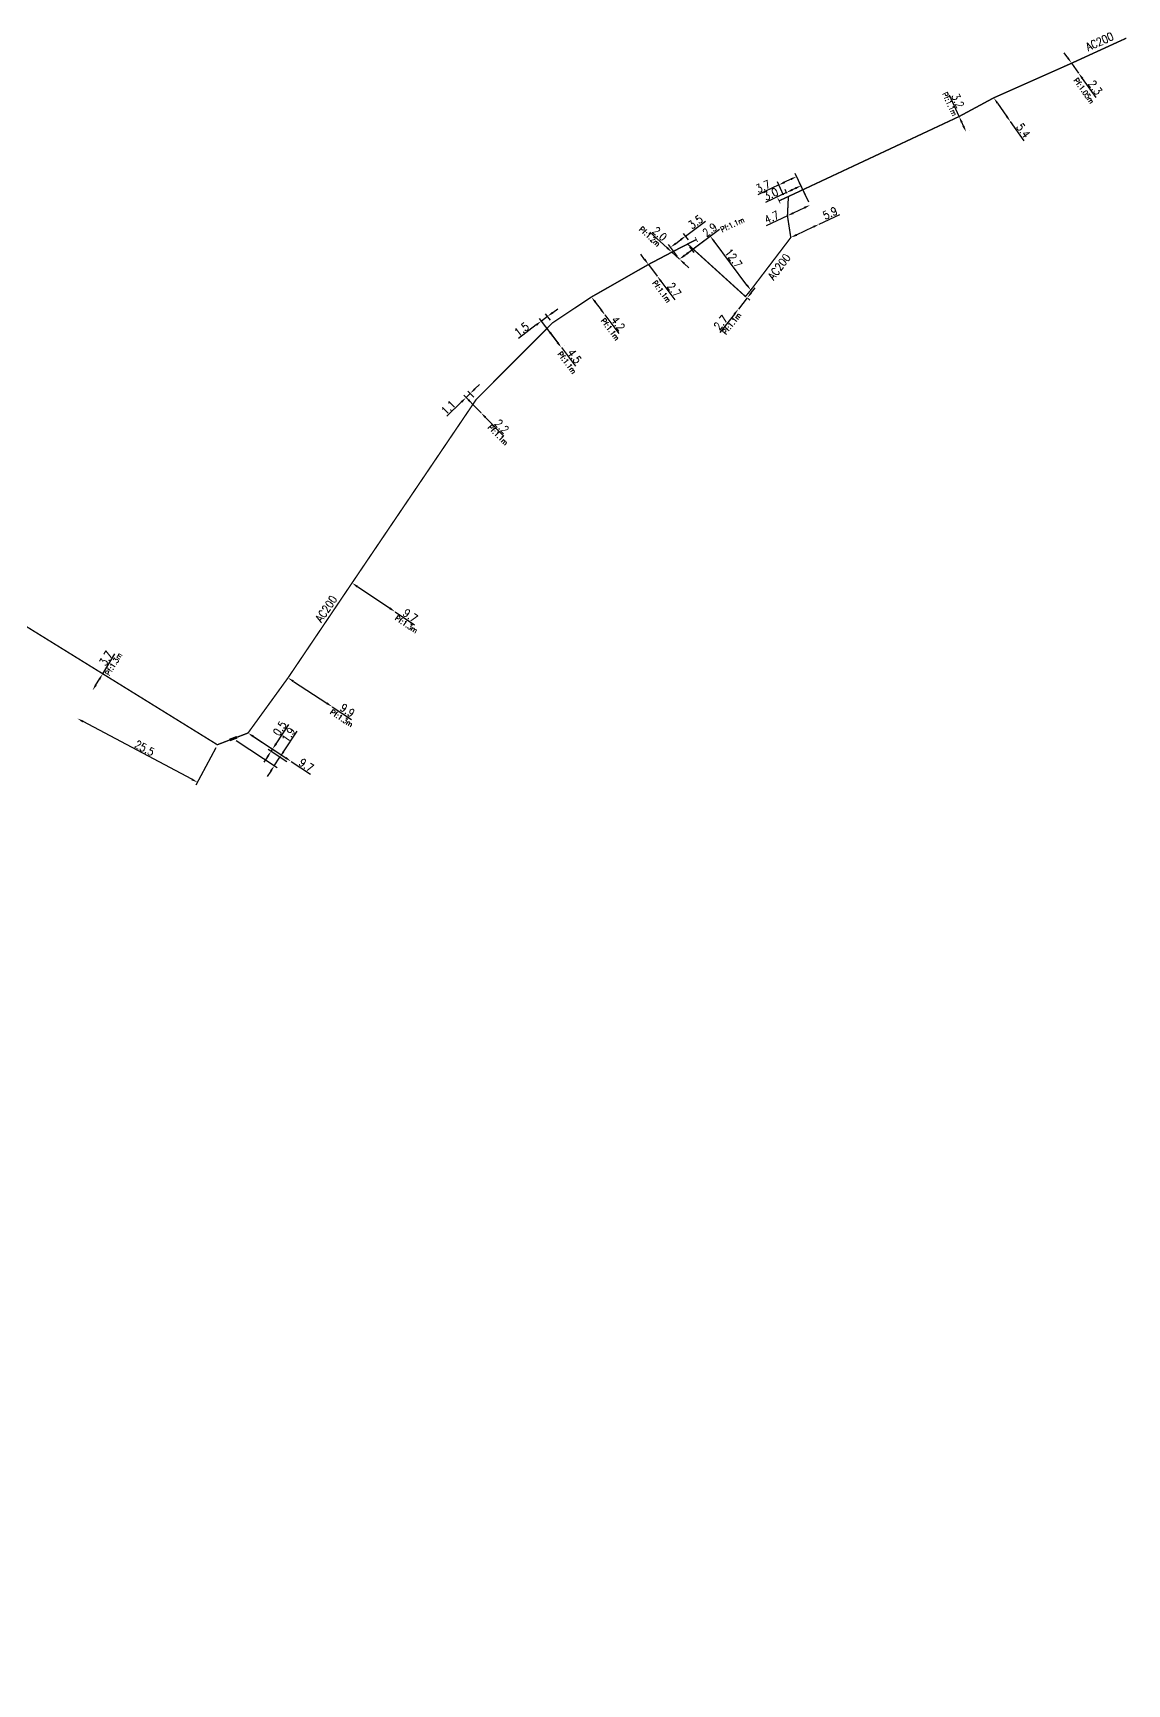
# Model space of a CAD drawing. Header units: millimetres. Extents: x 132993 to 134000, y 129004 to 130000.
# Drawn here: x 133795 to 134000.1, y 129476.2 to 129785.7 of the extents above; entities that cross this region are included whole.
import ezdxf
from ezdxf.enums import TextEntityAlignment as Align

# ---------------------------------------------------------------- set-up
doc = ezdxf.new("R2010")
doc.units = ezdxf.units.MM
doc.header["$PDMODE"] = 34
doc.layers.get('0').update_dxf_attribs({"linetype": 'CONTINUOUS'})
doc.layers.get('DefPoints').update_dxf_attribs({"linetype": 'CONTINUOUS', "lineweight": 0})
doc.layers.add('G_120', color=4, linetype='CONTINUOUS')
doc.layers.add('G_340', color=7, linetype='CONTINUOUS')
doc.styles.add('G_ROMANS', font='ROMANS.SHX', dxfattribs={"width": 0.75})
doc.styles.get("Standard").update_dxf_attribs({"font": 'romans.shx', "width": 0.85})
doc.linetypes.add('G_typB_AP', pattern='A,5,-0.3,["o",Standard,S=1.5,R=0,X=0,Y=-0.5],-1.65', length=6.95)
doc.dimstyles.get("Standard").update_dxf_attribs({"dimtxt": 1.5, "dimasz": 1.2, "dimexe": 0.625, "dimexo": 0.625, "dimgap": 0.25, "dimtad": 1, "dimdec": 1, "dimzin": 0, "dimdsep": 46, "dimtxsty": 'Standard', "dimcen": -0.5, "dimadec": 0, "dimazin": 0, "dimtfac": 1, "dimtdec": 1, "dimtmove": 0, "dimatfit": 3, "dimfxl": 0, "dimtolj": 1, "dimtzin": 0, "dimarcsym": 0})

# ---------------------------------------------------------------- blocks, each defined once
blk = doc.blocks.new('*D104')
at = {"layer": 'DefPoints', "color": 0, "linetype": 'Continuous', "transparency": 16777216}
for p in [(133968.65, 129770.04), (133969.95, 129767.17), (133969.95, 129767.17)]:
    blk.add_point(p, dxfattribs=at)
at = {"layer": 'G_120', "color": 0, "linetype": 'Continuous', "lineweight": -2, "transparency": 16777216}
for p, q in [((133968.65, 129770.04), (133966.84, 129774.02)), ((133969.22, 129770.3), (133969.22, 129770.3)), ((133969.46, 129768.26), (133969.15, 129768.95)), ((133970.52, 129767.43), (133970.52, 129767.43))]:
    blk.add_line(p, q, dxfattribs=at)
at = {"layer": 'G_120', "color": 0, "linetype": 'Continuous', "transparency": 16777216}
for points in [[(133969.33, 129769.03), (133968.96, 129768.86), (133968.65, 129770.04)], [(133969.64, 129768.35), (133969.27, 129768.18), (133969.95, 129767.17)]]:
    blk.add_solid(points, dxfattribs=at)
at = {"layer": 'G_120', "color": 0, "linetype": 'Continuous', "transparency": 16777216, "insert": (133968.41, 129772.99), "char_height": 1.5, "attachment_point": 5, "rotation": 294.4115}
blk.add_mtext('\\A1;3.2', dxfattribs=at)
blk = doc.blocks.new('*D105')
at = {"layer": 'DefPoints', "color": 0, "linetype": 'Continuous', "transparency": 16777216}
for p in [(133910.4, 129742.3), (133912.02, 129740.14), (133912.02, 129740.14)]:
    blk.add_point(p, dxfattribs=at)
at = {"layer": 'G_120', "color": 0, "linetype": 'Continuous', "lineweight": -2, "transparency": 16777216}
for p, q in [((133909.68, 129743.26), (133908.96, 129744.22)), ((133910.4, 129742.3), (133912.02, 129740.14)), ((133912.74, 129739.18), (133915.37, 129735.69))]:
    blk.add_line(p, q, dxfattribs=at)
at = {"layer": 'G_120', "color": 0, "linetype": 'Continuous', "transparency": 16777216}
for points in [[(133909.84, 129743.38), (133909.52, 129743.14), (133910.4, 129742.3)], [(133912.9, 129739.3), (133912.58, 129739.06), (133912.02, 129740.14)]]:
    blk.add_solid(points, dxfattribs=at)
at = {"layer": 'G_120', "color": 0, "linetype": 'Continuous', "transparency": 16777216, "insert": (133915.22, 129737.55), "char_height": 1.5, "attachment_point": 5, "rotation": 306.8665}
blk.add_mtext('\\A1;2.7', dxfattribs=at)
blk = doc.blocks.new('*D106')
at = {"layer": 'DefPoints', "color": 0, "linetype": 'Continuous', "transparency": 16777216}
for p in [(133891.37, 129730.31), (133894.07, 129726.72), (133894.07, 129726.72)]:
    blk.add_point(p, dxfattribs=at)
at = {"layer": 'G_120', "color": 0, "linetype": 'Continuous', "lineweight": -2, "transparency": 16777216}
for p, q in [((133891.87, 129730.69), (133891.87, 129730.69)), ((133892.09, 129729.35), (133893.35, 129727.68)), ((133894.07, 129726.72), (133896.7, 129723.22)), ((133894.57, 129727.09), (133894.57, 129727.09))]:
    blk.add_line(p, q, dxfattribs=at)
at = {"layer": 'G_120', "color": 0, "linetype": 'Continuous', "transparency": 16777216}
for points in [[(133892.25, 129729.47), (133891.93, 129729.23), (133891.37, 129730.31)], [(133893.51, 129727.8), (133893.19, 129727.56), (133894.07, 129726.72)]]:
    blk.add_solid(points, dxfattribs=at)
at = {"layer": 'G_120', "color": 0, "linetype": 'Continuous', "transparency": 16777216, "insert": (133896.55, 129725.09), "char_height": 1.5, "attachment_point": 5, "rotation": 306.9519}
blk.add_mtext('\\A1;4.5', dxfattribs=at)
blk = doc.blocks.new('*D107')
at = {"layer": 'DefPoints', "color": 0, "linetype": 'Continuous', "transparency": 16777216}
for p in [(133890.33, 129731.69), (133892.4, 129731.35), (133894.07, 129726.71)]:
    blk.add_point(p, dxfattribs=at)
at = {"layer": 'G_120', "color": 0, "linetype": 'Continuous', "lineweight": -2, "transparency": 16777216}
for p, q in [((133893.7, 129727.21), (133889.95, 129732.19)), ((133891.49, 129732.56), (133890.33, 129731.69)), ((133892.02, 129731.85), (133891.11, 129733.06)), ((133892.45, 129733.28), (133893.4, 129734)), ((133889.37, 129730.96), (133886.02, 129728.44))]:
    blk.add_line(p, q, dxfattribs=at)
at = {"layer": 'G_120', "color": 0, "linetype": 'Continuous', "transparency": 16777216}
for points in [[(133892.32, 129733.44), (133892.57, 129733.12), (133891.49, 129732.56)], [(133889.25, 129731.12), (133889.49, 129730.8), (133890.33, 129731.69)]]:
    blk.add_solid(points, dxfattribs=at)
at = {"layer": 'G_120', "color": 0, "linetype": 'Continuous', "transparency": 16777216, "insert": (133886.62, 129730.14), "char_height": 1.5, "attachment_point": 5, "rotation": 36.9899}
blk.add_mtext('\\A1;1.5', dxfattribs=at)
blk = doc.blocks.new('*D108')
at = {"layer": 'DefPoints', "color": 0, "linetype": 'Continuous', "transparency": 16777216}
for p in [(133877.48, 129716.07), (133879.01, 129714.49), (133879.01, 129714.49)]:
    blk.add_point(p, dxfattribs=at)
at = {"layer": 'G_120', "color": 0, "linetype": 'Continuous', "lineweight": -2, "transparency": 16777216}
for p, q in [((133876.64, 129716.93), (133875.8, 129717.78)), ((133877.48, 129716.07), (133879.01, 129714.49)), ((133879.85, 129713.63), (133883.29, 129710.11))]:
    blk.add_line(p, q, dxfattribs=at)
at = {"layer": 'G_120', "color": 0, "linetype": 'Continuous', "transparency": 16777216}
for points in [[(133876.78, 129717.06), (133876.5, 129716.79), (133877.48, 129716.07)], [(133879.99, 129713.77), (133879.71, 129713.49), (133879.01, 129714.49)]]:
    blk.add_solid(points, dxfattribs=at)
at = {"layer": 'G_120', "color": 0, "linetype": 'Continuous', "transparency": 16777216, "insert": (133882.9, 129711.94), "char_height": 1.5, "attachment_point": 5, "rotation": 314.2573}
blk.add_mtext('\\A1;2.2', dxfattribs=at)
blk = doc.blocks.new('*D109')
at = {"layer": 'DefPoints', "color": 0, "linetype": 'Continuous', "transparency": 16777216}
for p in [(133876.21, 129717.36), (133878.11, 129717), (133879.01, 129714.49)]:
    blk.add_point(p, dxfattribs=at)
at = {"layer": 'G_120', "color": 0, "linetype": 'Continuous', "lineweight": -2, "transparency": 16777216}
for p, q in [((133877.86, 129718.97), (133878.72, 129719.81)), ((133878.58, 129714.94), (133875.78, 129717.81)), ((133877, 129718.13), (133876.21, 129717.36)), ((133877.67, 129717.44), (133876.56, 129718.58)), ((133875.35, 129716.53), (133872.61, 129713.86))]:
    blk.add_line(p, q, dxfattribs=at)
at = {"layer": 'G_120', "color": 0, "linetype": 'Continuous', "transparency": 16777216}
for points in [[(133875.21, 129716.67), (133875.49, 129716.38), (133876.21, 129717.36)], [(133877.72, 129719.11), (133878, 129718.83), (133877, 129718.13)]]:
    blk.add_solid(points, dxfattribs=at)
at = {"layer": 'G_120', "color": 0, "linetype": 'Continuous', "transparency": 16777216, "insert": (133872.86, 129715.49), "char_height": 1.5, "attachment_point": 5, "rotation": 44.269}
blk.add_mtext('\\A1;1.1', dxfattribs=at)
blk = doc.blocks.new('*D110')
at = {"layer": 'DefPoints', "color": 0, "linetype": 'Continuous', "transparency": 16777216}
for p in [(133854.82, 129682.59), (133862.88, 129677.2), (133862.88, 129677.2)]:
    blk.add_point(p, dxfattribs=at)
at = {"layer": 'G_120', "color": 0, "linetype": 'Continuous', "lineweight": -2, "transparency": 16777216}
for p, q in [((133855.17, 129683.11), (133855.17, 129683.11)), ((133855.82, 129681.92), (133861.88, 129677.87)), ((133862.88, 129677.2), (133866.52, 129674.77))]:
    blk.add_line(p, q, dxfattribs=at)
at = {"layer": 'G_120', "color": 0, "linetype": 'Continuous', "transparency": 16777216}
for points in [[(133855.93, 129682.09), (133855.7, 129681.76), (133854.82, 129682.59)], [(133862, 129678.03), (133861.77, 129677.7), (133862.88, 129677.2)]]:
    blk.add_solid(points, dxfattribs=at)
at = {"layer": 'G_120', "color": 0, "linetype": 'Continuous', "transparency": 16777216, "insert": (133865.75, 129676.48), "char_height": 1.5, "attachment_point": 5, "rotation": 326.2425}
blk.add_mtext('\\A1;9.7', dxfattribs=at)
blk = doc.blocks.new('*D111')
at = {"layer": 'DefPoints', "color": 0, "linetype": 'Continuous', "transparency": 16777216}
for p in [(133808.08, 129665.57), (133806.17, 129662.46), (133806.17, 129662.46)]:
    blk.add_point(p, dxfattribs=at)
at = {"layer": 'G_120', "color": 0, "linetype": 'Continuous', "lineweight": -2, "transparency": 16777216}
for p, q in [((133808.08, 129665.57), (133810.37, 129669.29)), ((133806.8, 129663.48), (133807.45, 129664.54)), ((133808.61, 129665.24), (133808.61, 129665.24))]:
    blk.add_line(p, q, dxfattribs=at)
at = {"layer": 'G_120', "color": 0, "linetype": 'Continuous', "transparency": 16777216}
for points in [[(133807.28, 129664.65), (133807.62, 129664.44), (133808.08, 129665.57)], [(133806.63, 129663.58), (133806.97, 129663.37), (133806.17, 129662.46)]]:
    blk.add_solid(points, dxfattribs=at)
at = {"layer": 'G_120', "color": 0, "linetype": 'Continuous', "transparency": 16777216, "insert": (133808.68, 129668.46), "char_height": 1.5, "attachment_point": 5, "rotation": 58.4905}
blk.add_mtext('\\A1;3.7', dxfattribs=at)
blk = doc.blocks.new('*D112')
at = {"layer": 'DefPoints', "color": 0, "linetype": 'Continuous', "transparency": 16777216}
for p in [(133842.82, 129664.81), (133851.11, 129659.39), (133851.11, 129659.39)]:
    blk.add_point(p, dxfattribs=at)
at = {"layer": 'G_120', "color": 0, "linetype": 'Continuous', "lineweight": -2, "transparency": 16777216}
for p, q in [((133843.82, 129664.15), (133850.1, 129660.04)), ((133851.11, 129659.39), (133854.71, 129657.03))]:
    blk.add_line(p, q, dxfattribs=at)
at = {"layer": 'G_120', "color": 0, "linetype": 'Continuous', "transparency": 16777216}
for points in [[(133843.93, 129664.32), (133843.71, 129663.98), (133842.82, 129664.81)], [(133850.21, 129660.21), (133849.99, 129659.88), (133851.11, 129659.39)]]:
    blk.add_solid(points, dxfattribs=at)
at = {"layer": 'G_120', "color": 0, "linetype": 'Continuous', "transparency": 16777216, "insert": (133853.96, 129658.72), "char_height": 1.5, "attachment_point": 5, "rotation": 326.8173}
blk.add_mtext('\\A1;9.9', dxfattribs=at)
blk = doc.blocks.new('*D113')
at = {"layer": 'DefPoints', "color": 0, "linetype": 'Continuous', "transparency": 16777216}
for p in [(133835.32, 129654.47), (133843.38, 129649.15), (133843.38, 129649.15)]:
    blk.add_point(p, dxfattribs=at)
at = {"layer": 'G_120', "color": 0, "linetype": 'Continuous', "lineweight": -2, "transparency": 16777216}
for p, q in [((133836.33, 129653.81), (133842.38, 129649.82)), ((133843.38, 129649.15), (133847.03, 129646.75))]:
    blk.add_line(p, q, dxfattribs=at)
at = {"layer": 'G_120', "color": 0, "linetype": 'Continuous', "transparency": 16777216}
for points in [[(133836.44, 129653.98), (133836.22, 129653.64), (133835.32, 129654.47)], [(133842.49, 129649.98), (133842.27, 129649.65), (133843.38, 129649.15)]]:
    blk.add_solid(points, dxfattribs=at)
at = {"layer": 'G_120', "color": 0, "linetype": 'Continuous', "transparency": 16777216, "insert": (133846.25, 129648.45), "char_height": 1.5, "attachment_point": 5, "rotation": 326.577}
blk.add_mtext('\\A1;9.7', dxfattribs=at)
blk = doc.blocks.new('*D114')
at = {"layer": 'DefPoints', "color": 0, "linetype": 'Continuous', "transparency": 16777216}
for p in [(133835.32, 129654.47), (133839.64, 129651.03), (133843.1, 129648.74)]:
    blk.add_point(p, dxfattribs=at)
at = {"layer": 'G_120', "color": 0, "linetype": 'Continuous', "lineweight": -2, "transparency": 16777216}
for p, q in [((133840.57, 129652.45), (133842.98, 129656.09)), ((133835.85, 129654.13), (133840.43, 129651.1)), ((133838.97, 129650.02), (133838.31, 129649.02)), ((133842.58, 129649.08), (133839.11, 129651.37)), ((133839.64, 129651.03), (133839.91, 129651.44))]:
    blk.add_line(p, q, dxfattribs=at)
at = {"layer": 'G_120', "color": 0, "linetype": 'Continuous', "transparency": 16777216}
for points in [[(133840.4, 129652.56), (133840.74, 129652.33), (133839.91, 129651.44)], [(133838.81, 129650.13), (133839.14, 129649.91), (133839.64, 129651.03)]]:
    blk.add_solid(points, dxfattribs=at)
at = {"layer": 'G_120', "color": 0, "linetype": 'Continuous', "transparency": 16777216, "insert": (133841.27, 129655.32), "char_height": 1.5, "attachment_point": 5, "rotation": 56.577}
blk.add_mtext('\\A1;0.5', dxfattribs=at)
blk = doc.blocks.new('*D115')
at = {"layer": 'DefPoints', "color": 0, "linetype": 'Continuous', "transparency": 16777216}
for p in [(133803.32, 129657.19), (133803.32, 129657.19), (133829.57, 129652.27)]:
    blk.add_point(p, dxfattribs=at)
at = {"layer": 'G_120', "color": 0, "linetype": 'Continuous', "lineweight": -2, "transparency": 16777216}
for p, q in [((133824.78, 129645.8), (133804.38, 129656.63)), ((133829.28, 129651.72), (133825.54, 129644.68))]:
    blk.add_line(p, q, dxfattribs=at)
at = {"layer": 'G_120', "color": 0, "linetype": 'Continuous', "transparency": 16777216}
for points in [[(133804.47, 129656.8), (133804.28, 129656.45), (133803.32, 129657.19)], [(133824.87, 129645.97), (133824.68, 129645.62), (133825.84, 129645.23)]]:
    blk.add_solid(points, dxfattribs=at)
at = {"layer": 'G_120', "color": 0, "linetype": 'Continuous', "transparency": 16777216, "insert": (133815.92, 129651.63), "char_height": 1.5, "attachment_point": 5, "rotation": 332.0335}
blk.add_mtext('\\A1;25.5', dxfattribs=at)
blk = doc.blocks.new('G_340_07')
at = {"color": 0, "linetype": 'Continuous', "lineweight": 0, "const_width": 0.25, "flags": 128}
blk.add_lwpolyline([(0, 0), (1.25, 0)], dxfattribs=at)
at = {"color": 0, "linetype": 'Continuous', "lineweight": 0, "flags": 128}
blk.add_lwpolyline([(1.25, -0.5), (1.25, 0.5)], dxfattribs=at)
at = {"color": 0, "linetype": 'Continuous', "lineweight": 0, "style": 'G_ROMANS', "width": 0.75, "flags": 3}
for tag, p in [('DEF_LEG', (0, -5)), ('DEF_COUP', (0, -7.5)), ('DEF_TYPE', (0, -10))]:
    blk.add_attdef(tag, text='', height=1.2, dxfattribs=at).set_placement(p, align=Align.MIDDLE)
blk = doc.blocks.new('*D130')
at = {"layer": 'DefPoints', "color": 0, "linetype": 'Continuous', "transparency": 16777216}
for p in [(133989.74, 129780.03), (133991.06, 129778.15), (133991.06, 129778.15)]:
    blk.add_point(p, dxfattribs=at)
at = {"layer": 'G_120', "color": 0, "linetype": 'Continuous', "lineweight": -2, "transparency": 16777216}
for p, q in [((133989.05, 129781.01), (133988.36, 129782)), ((133989.74, 129780.03), (133991.06, 129778.15)), ((133991.75, 129777.17), (133994.27, 129773.6))]:
    blk.add_line(p, q, dxfattribs=at)
at = {"layer": 'G_120', "color": 0, "linetype": 'Continuous', "transparency": 16777216}
for points in [[(133989.21, 129781.13), (133988.88, 129780.9), (133989.74, 129780.03)], [(133991.92, 129777.29), (133991.59, 129777.06), (133991.06, 129778.15)]]:
    blk.add_solid(points, dxfattribs=at)
at = {"layer": 'G_120', "color": 0, "linetype": 'Continuous', "transparency": 16777216, "insert": (133994.17, 129775.47), "char_height": 1.5, "attachment_point": 5, "rotation": 305.1413}
blk.add_mtext('\\A1;2.3', dxfattribs=at)
blk = doc.blocks.new('*D131')
at = {"layer": 'DefPoints', "color": 0, "linetype": 'Continuous', "transparency": 16777216}
for p in [(133975.14, 129773.54), (133978.25, 129769.13), (133978.25, 129769.13)]:
    blk.add_point(p, dxfattribs=at)
at = {"layer": 'G_120', "color": 0, "linetype": 'Continuous', "lineweight": -2, "transparency": 16777216}
for p, q in [((133975.83, 129772.56), (133977.55, 129770.11)), ((133978.25, 129769.13), (133980.8, 129765.51))]:
    blk.add_line(p, q, dxfattribs=at)
at = {"layer": 'G_120', "color": 0, "linetype": 'Continuous', "transparency": 16777216}
for points in [[(133975.99, 129772.68), (133975.67, 129772.45), (133975.14, 129773.54)], [(133977.72, 129770.23), (133977.39, 129770), (133978.25, 129769.13)]]:
    blk.add_solid(points, dxfattribs=at)
at = {"layer": 'G_120', "color": 0, "linetype": 'Continuous', "transparency": 16777216, "insert": (133980.68, 129767.4), "char_height": 1.5, "attachment_point": 5, "rotation": 305.1413}
blk.add_mtext('\\A1;5.4', dxfattribs=at)
blk = doc.blocks.new('*D132')
at = {"layer": 'DefPoints', "color": 0, "linetype": 'Continuous', "transparency": 16777216}
for p in [(133899.72, 129736.21), (133902.24, 129732.85), (133902.24, 129732.85)]:
    blk.add_point(p, dxfattribs=at)
at = {"layer": 'G_120', "color": 0, "linetype": 'Continuous', "lineweight": -2, "transparency": 16777216}
for p, q in [((133900.44, 129735.25), (133901.52, 129733.81)), ((133902.24, 129732.85), (133904.86, 129729.35))]:
    blk.add_line(p, q, dxfattribs=at)
at = {"layer": 'G_120', "color": 0, "linetype": 'Continuous', "transparency": 16777216}
for points in [[(133900.6, 129735.37), (133900.28, 129735.13), (133899.72, 129736.21)], [(133901.68, 129733.93), (133901.36, 129733.69), (133902.24, 129732.85)]]:
    blk.add_solid(points, dxfattribs=at)
at = {"layer": 'G_120', "color": 0, "linetype": 'Continuous', "transparency": 16777216, "insert": (133904.71, 129731.22), "char_height": 1.5, "attachment_point": 5, "rotation": 306.8319}
blk.add_mtext('\\A1;4.2', dxfattribs=at)
blk = doc.blocks.new('*D161')
at = {"layer": 'DefPoints', "color": 0, "linetype": 'Continuous', "ltscale": 0.05, "transparency": 16777216}
for p in [(133832.57, 129653.42), (133841.3, 129649.93), (133843.1, 129648.74)]:
    blk.add_point(p, dxfattribs=at)
at = {"layer": 'G_340', "color": 0, "linetype": 'Continuous', "lineweight": -2, "ltscale": 0.05, "transparency": 16777216}
for p, q in [((133841.96, 129650.93), (133844.52, 129654.81)), ((133833.09, 129653.07), (133840.78, 129648)), ((133840.25, 129648.34), (133841.3, 129649.93)), ((133842.58, 129649.08), (133840.78, 129650.27)), ((133839.59, 129647.34), (133838.93, 129646.34))]:
    blk.add_line(p, q, dxfattribs=at)
at = {"layer": 'G_340', "color": 0, "linetype": 'Continuous', "ltscale": 0.05, "transparency": 16777216}
for points in [[(133841.8, 129651.04), (133842.13, 129650.82), (133841.3, 129649.93)], [(133839.43, 129647.45), (133839.76, 129647.23), (133840.25, 129648.34)]]:
    blk.add_solid(points, dxfattribs=at)
at = {"layer": 'G_340', "color": 0, "linetype": 'Continuous', "ltscale": 0.05, "transparency": 16777216, "insert": (133842.88, 129654.14), "char_height": 1.5, "attachment_point": 5, "rotation": 56.577}
blk.add_mtext('\\A1;1.9', dxfattribs=at)
blk = doc.blocks.new('*D162')
at = {"layer": 'DefPoints', "color": 0, "linetype": 'Continuous', "transparency": 16777216}
for p in [(133914.79, 129744.61), (133916.23, 129743.3), (133916.23, 129743.3)]:
    blk.add_point(p, dxfattribs=at)
at = {"layer": 'G_120', "color": 0, "linetype": 'Continuous', "lineweight": -2, "transparency": 16777216}
for p, q in [((133913.91, 129745.42), (133910.68, 129748.37)), ((133916.23, 129743.3), (133914.79, 129744.61)), ((133915.21, 129745.07), (133915.21, 129745.07)), ((133916.65, 129743.76), (133916.65, 129743.76)), ((133917.12, 129742.49), (133918, 129741.68))]:
    blk.add_line(p, q, dxfattribs=at)
at = {"layer": 'G_120', "color": 0, "linetype": 'Continuous', "transparency": 16777216}
for points in [[(133914.04, 129745.57), (133913.77, 129745.27), (133914.79, 129744.61)], [(133917.25, 129742.63), (133916.98, 129742.34), (133916.23, 129743.3)]]:
    blk.add_solid(points, dxfattribs=at)
at = {"layer": 'G_120', "color": 0, "linetype": 'Continuous', "transparency": 16777216, "insert": (133912.52, 129748.04), "char_height": 1.5, "attachment_point": 5, "rotation": 317.5903}
blk.add_mtext('\\A1;2.0', dxfattribs=at)
blk = doc.blocks.new('*D163')
at = {"layer": 'DefPoints', "color": 0, "linetype": 'Continuous', "transparency": 16777216}
for p in [(133917.73, 129746.13), (133916.23, 129743.3), (133916.23, 129743.3)]:
    blk.add_point(p, dxfattribs=at)
at = {"layer": 'G_120', "color": 0, "linetype": 'Continuous', "lineweight": -2, "transparency": 16777216}
for p, q in [((133918.55, 129745.03), (133923.74, 129748.92)), ((133918.11, 129745.63), (133918.93, 129744.53)), ((133916.61, 129742.8), (133916.61, 129742.8)), ((133917.19, 129744.02), (133917.59, 129744.31))]:
    blk.add_line(p, q, dxfattribs=at)
at = {"layer": 'G_120', "color": 0, "linetype": 'Continuous', "transparency": 16777216}
for points in [[(133917.47, 129744.47), (133917.71, 129744.15), (133918.55, 129745.03)], [(133917.07, 129744.18), (133917.31, 129743.85), (133916.23, 129743.3)]]:
    blk.add_solid(points, dxfattribs=at)
at = {"layer": 'G_120', "color": 0, "linetype": 'Continuous', "transparency": 16777216, "insert": (133921.9, 129748.79), "char_height": 1.5, "attachment_point": 5, "rotation": 36.837}
blk.add_mtext('\\A1;2.9', dxfattribs=at)
blk = doc.blocks.new('*D164')
at = {"layer": 'DefPoints', "color": 0, "linetype": 'Continuous', "transparency": 16777216}
for p in [(133928.58, 129736.29), (133927.26, 129733.95), (133927.26, 129733.95)]:
    blk.add_point(p, dxfattribs=at)
at = {"layer": 'G_120', "color": 0, "linetype": 'Continuous', "lineweight": -2, "transparency": 16777216}
for p, q in [((133928.91, 129736.03), (133927.26, 129733.95)), ((133929.07, 129735.9), (133929.4, 129735.64)), ((133929.66, 129736.97), (133930.41, 129737.91)), ((133926.51, 129733.01), (133923.77, 129729.56))]:
    blk.add_line(p, q, dxfattribs=at)
at = {"layer": 'G_120', "color": 0, "linetype": 'Continuous', "transparency": 16777216}
for points in [[(133929.5, 129737.09), (133929.82, 129736.84), (133928.91, 129736.03)], [(133926.36, 129733.14), (133926.67, 129732.89), (133927.26, 129733.95)]]:
    blk.add_solid(points, dxfattribs=at)
at = {"layer": 'G_120', "color": 0, "linetype": 'Continuous', "transparency": 16777216, "insert": (133923.97, 129731.42), "char_height": 1.5, "attachment_point": 5, "rotation": 51.4882}
blk.add_mtext('\\A1;2.7', dxfattribs=at)
blk = doc.blocks.new('*D165')
at = {"layer": 'DefPoints', "color": 0, "linetype": 'Continuous', "transparency": 16777216}
for p in [(133936.46, 129751.43), (133940.71, 129753.44), (133940.71, 129753.44)]:
    blk.add_point(p, dxfattribs=at)
at = {"layer": 'G_120', "color": 0, "linetype": 'Continuous', "lineweight": -2, "transparency": 16777216}
for p, q in [((133936.46, 129751.43), (133932.5, 129749.56)), ((133939.63, 129752.92), (133937.54, 129751.94))]:
    blk.add_line(p, q, dxfattribs=at)
at = {"layer": 'G_120', "color": 0, "linetype": 'Continuous', "transparency": 16777216}
for points in [[(133937.46, 129752.12), (133937.63, 129751.76), (133936.46, 129751.43)], [(133939.54, 129753.11), (133939.71, 129752.74), (133940.71, 129753.44)]]:
    blk.add_solid(points, dxfattribs=at)
at = {"layer": 'G_120', "color": 0, "linetype": 'Continuous', "transparency": 16777216, "insert": (133933.51, 129751.14), "char_height": 1.5, "attachment_point": 5, "rotation": 25.2613}
blk.add_mtext('\\A1;4.7', dxfattribs=at)
blk = doc.blocks.new('*D166')
at = {"layer": 'DefPoints', "color": 0, "linetype": 'Continuous', "transparency": 16777216}
for p in [(133942.39, 129749.85), (133942.39, 129749.85), (133937.09, 129747.35)]:
    blk.add_point(p, dxfattribs=at)
at = {"layer": 'G_120', "color": 0, "linetype": 'Continuous', "lineweight": -2, "transparency": 16777216}
for p, q in [((133942.39, 129749.85), (133946.29, 129751.69)), ((133938.18, 129747.86), (133941.3, 129749.34))]:
    blk.add_line(p, q, dxfattribs=at)
at = {"layer": 'G_120', "color": 0, "linetype": 'Continuous', "transparency": 16777216}
for points in [[(133938.09, 129748.04), (133938.26, 129747.68), (133937.09, 129747.35)], [(133941.22, 129749.52), (133941.39, 129749.16), (133942.39, 129749.85)]]:
    blk.add_solid(points, dxfattribs=at)
at = {"layer": 'G_120', "color": 0, "linetype": 'Continuous', "transparency": 16777216, "insert": (133944.45, 129751.93), "char_height": 1.5, "attachment_point": 5, "rotation": 25.2613}
blk.add_mtext('\\A1;5.9', dxfattribs=at)
blk = doc.blocks.new('*D167')
at = {"layer": 'DefPoints', "color": 0, "linetype": 'Continuous', "transparency": 16777216}
for p in [(133939, 129757.07), (133936.64, 129755.04), (133940.71, 129753.44)]:
    blk.add_point(p, dxfattribs=at)
at = {"layer": 'G_120', "color": 0, "linetype": 'Continuous', "lineweight": -2, "transparency": 16777216}
for p, q in [((133940.45, 129754), (133938.74, 129757.63)), ((133936.28, 129755.78), (133932.33, 129753.92)), ((133936.37, 129755.6), (133936.02, 129756.35)), ((133937.92, 129756.55), (133937.37, 129756.3))]:
    blk.add_line(p, q, dxfattribs=at)
at = {"layer": 'G_120', "color": 0, "linetype": 'Continuous', "transparency": 16777216}
for points in [[(133937.83, 129756.74), (133938, 129756.37), (133939, 129757.07)], [(133937.28, 129756.48), (133937.46, 129756.12), (133936.28, 129755.78)]]:
    blk.add_solid(points, dxfattribs=at)
at = {"layer": 'G_120', "color": 0, "linetype": 'Continuous', "transparency": 16777216, "insert": (133933.34, 129755.5), "char_height": 1.5, "attachment_point": 5, "rotation": 25.2613}
blk.add_mtext('\\A1;3.0', dxfattribs=at)
blk = doc.blocks.new('*D168')
at = {"layer": 'DefPoints', "color": 0, "linetype": 'Continuous', "transparency": 16777216}
for p in [(133938.19, 129758.79), (133936, 129754.75), (133940.71, 129753.44)]:
    blk.add_point(p, dxfattribs=at)
at = {"layer": 'G_340', "color": 0, "linetype": 'Continuous', "lineweight": -2, "transparency": 16777216}
for p, q in [((133934.84, 129757.21), (133930.89, 129755.34)), ((133935.73, 129755.31), (133934.57, 129757.77)), ((133937.1, 129758.28), (133935.92, 129757.72)), ((133940.45, 129754), (133937.92, 129759.36))]:
    blk.add_line(p, q, dxfattribs=at)
at = {"layer": 'G_340', "color": 0, "linetype": 'Continuous', "transparency": 16777216}
for points in [[(133935.84, 129757.9), (133936.01, 129757.54), (133934.84, 129757.21)], [(133937.02, 129758.46), (133937.19, 129758.1), (133938.19, 129758.79)]]:
    blk.add_solid(points, dxfattribs=at)
at = {"layer": 'G_340', "color": 0, "linetype": 'Continuous', "transparency": 16777216, "insert": (133931.89, 129756.93), "char_height": 1.5, "attachment_point": 5, "rotation": 25.2613}
blk.add_mtext('\\A1;3.7', dxfattribs=at)
blk = doc.blocks.new('G_340_02')
at = {"color": 0, "linetype": 'Continuous'}
blk.add_solid([(-0.75, 0.5), (0.75, 0.5), (-0.75, 0), (0.75, 0)], dxfattribs=at)
at = {"color": 0, "linetype": 'Continuous', "width": 0.75, "flags": 3}
for tag, p in [('DEF_LEG', (0, -4.5)), ('DEF_COUP', (0, -7)), ('DEF_TYPE', (0, -9.5))]:
    blk.add_attdef(tag, text='', height=1.2, dxfattribs=at).set_placement(p, align=Align.MIDDLE)
blk = doc.blocks.new('*D179')
at = {"layer": 'DefPoints', "color": 0, "linetype": 'Continuous', "transparency": 16777216}
for p in [(133914.56, 129745.53), (133918.28, 129746.41), (133916.23, 129743.3)]:
    blk.add_point(p, dxfattribs=at)
at = {"layer": 'G_340', "color": 0, "linetype": 'Continuous', "lineweight": -2, "transparency": 16777216}
for p, q in [((133917.9, 129746.91), (133916.99, 129748.13)), ((133917.36, 129747.63), (133921.09, 129750.42)), ((133915.86, 129743.8), (133914.18, 129746.03)), ((133915.52, 129746.25), (133916.4, 129746.91))]:
    blk.add_line(p, q, dxfattribs=at)
at = {"layer": 'G_340', "color": 0, "linetype": 'Continuous', "transparency": 16777216}
for points in [[(133916.28, 129747.07), (133916.52, 129746.75), (133917.36, 129747.63)], [(133915.4, 129746.41), (133915.64, 129746.09), (133914.56, 129745.53)]]:
    blk.add_solid(points, dxfattribs=at)
at = {"layer": 'G_340', "color": 0, "linetype": 'Continuous', "transparency": 16777216, "insert": (133919.22, 129750.27), "char_height": 1.5, "attachment_point": 5, "rotation": 36.837}
blk.add_mtext('\\A1;3.5', dxfattribs=at)
blk = doc.blocks.new('*D180')
at = {"layer": 'DefPoints', "color": 0, "linetype": 'Continuous', "transparency": 16777216}
for p in [(133921.99, 129747.61), (133916.23, 129743.3), (133929.58, 129737.49)]:
    blk.add_point(p, dxfattribs=at)
at = {"layer": 'G_120', "color": 0, "linetype": 'Continuous', "lineweight": -2, "transparency": 16777216}
for p, q in [((133916.73, 129743.67), (133922.49, 129747.99)), ((133928.86, 129738.45), (133922.71, 129746.65))]:
    blk.add_line(p, q, dxfattribs=at)
at = {"layer": 'G_120', "color": 0, "linetype": 'Continuous', "transparency": 16777216}
for points in [[(133922.87, 129746.77), (133922.55, 129746.53), (133921.99, 129747.61)], [(133929.02, 129738.57), (133928.7, 129738.33), (133929.58, 129737.49)]]:
    blk.add_solid(points, dxfattribs=at)
at = {"layer": 'G_120', "color": 0, "linetype": 'Continuous', "transparency": 16777216, "insert": (133926.35, 129743.46), "char_height": 1.5, "attachment_point": 5, "rotation": 306.8576}
blk.add_mtext('\\A1;12.7', dxfattribs=at)

msp = doc.modelspace()

# ---------------------------------------------------------------- linework, layer by layer
at = {"layer": 'G_120', "linetype": 'G_typB_AP', "const_width": 0.25, "flags": 128}
for points in [[(133936, 129754.75), (133936.64, 129755.04), (133936.64, 129755.04), (133968.65, 129770.04), (133975.14, 129773.54), (133975.14, 129773.54), (133989.74, 129780.03), (134000, 129784.73)], [(133917.74, 129746.13), (133928.59, 129736.29), (133929.58, 129737.49), (133937.09, 129747.35), (133936.46, 129751.43), (133936.64, 129755.04)], [(133918.28, 129746.41), (133917.73, 129746.13), (133914.79, 129744.61), (133910.4, 129742.3), (133910.4, 129742.3), (133899.72, 129736.21), (133892.4, 129731.35), (133891.37, 129730.31), (133878.11, 129717), (133877.48, 129716.07), (133854.82, 129682.59), (133842.82, 129664.81), (133835.32, 129654.47), (133833.27, 129653.68)]]:
    msp.add_lwpolyline(points, dxfattribs=at)
msp.add_lwpolyline([(133831.86, 129653.15), (133829.57, 129652.27), (133808.08, 129665.57), (133790.76, 129676.29), (133785.26, 129679.21), (133785.06, 129679.25), (133767.5, 129683.71), (133761.52, 129684.2), (133751.95, 129682.83), (133748.63, 129681.83), (133738.14, 129678.66), (133716.46, 129671.1), (133714.36, 129670.37), (133704.06, 129666.84), (133704.06, 129666.84), (133704.06, 129666.84), (133704.06, 129666.84), (133699.08, 129665.14), (133686.38, 129663.25), (133686.38, 129663.25), (133610.78, 129667.16), (133610.78, 129667.16, 0.026949), (133592.48, 129667.46), (133592.48, 129667.46), (133586.59, 129667.17), (133550.71, 129663.18), (133550.71, 129663.18, 0.031415), (133532.04, 129659.67), (133523.72, 129657.56), (133501.14, 129651.73), (133492.43, 129649.31), (133475.67, 129644.65), (133440.64, 129635.52), (133425.32, 129632.2), (133336.42, 129627.33), (133317.34, 129625.74), (133291.78, 129621.96), (133291.08, 129621.54), (133272.36, 129609.09), (133253.53, 129596.39), (133253.53, 129596.39), (133232.58, 129582.29, -0.421964), (133232.23, 129582.36), (133232.14, 129582.49, 0.412875), (133231.8, 129582.57), (133224.73, 129578.12), (133200.08, 129562.6), (133179.34, 129549.54), (133179.34, 129549.54), (133179.34, 129549.54), (133178.45, 129549.02, 0.204518), (133178.22, 129548.7), (133178.05, 129547.99, -0.202887), (133177.82, 129547.67), (133146.47, 129528.91), (133146.47, 129528.91), (133146.47, 129528.91, -0.038329), (133125.17, 129519.5), (133063.99, 129497.95), (133059.11, 129495.93), (133025.05, 129485.63), (133016.58, 129482.89), (133004.16, 129478.16), (133000, 129476.32)], format="xyb", dxfattribs=at)

# ---------------------------------------------------------------- block references
at = {"layer": 'G_340'}
for p, rotation in [((133936, 129754.75), 205.2613294733677), ((133936, 129754.75), 205.2613294733677), ((133918.28, 129746.41), 27.26624201671359)]:
    msp.add_blockref('G_340_07', p, dxfattribs=dict(at, rotation=rotation))
at = {"layer": 'G_340', "ltscale": 0.05, "rotation": 20.91481581171925}
msp.add_blockref('G_340_02', (133832.65, 129653.18), dxfattribs=at)

# ---------------------------------------------------------------- texts
at = {"layer": 'G_120', "linetype": 'Continuous', "width": 0.85}
for rotation, p in [(24.5935, (133995, 129784.09)), (52.7651, (133934.9, 129741.88)), (55.9868, (133849.98, 129677.76))]:
    msp.add_text('AC200', height=1.5, rotation=rotation, dxfattribs=at).set_placement(p, align=Align.MIDDLE)
at = {"layer": 'G_120', "linetype": 'G_typB_AP', "char_height": 1, "attachment_point": 7}
for s, insert, rotation in [('Pf:1.05m', (133990.07, 129776.82), 305.1413), ('Pf:1.1m', (133965.45, 129774.32), 294.4054)]:
    msp.add_mtext(s, dxfattribs=dict(at, insert=insert, rotation=rotation))
at = {"layer": 'G_120', "linetype": 'Continuous', "char_height": 1}
for s, insert, attachment_point, rotation in [('\\A1;Pf:1.1m', (133924.2, 129748.31), 7, 25.0149), ('Pf:1.2m', (133909.23, 129749.52), 1, 317.5911), ('Pf:1.1m', (133911.85, 129739.42), 1, 306.8665), ('Pf:1.1m', (133902.22, 129732.34), 1, 306.8319), ('\\A1;Pf:1.1m', (133924.94, 129729.07), 7, 51.4882), ('Pf:1.1m', (133894.11, 129726.09), 1, 306.952), ('Pf:1.1m', (133880.91, 129712.38), 1, 314.2573), ('Pf:1.3m', (133863.32, 129676.58), 1, 326.2425), ('Pf:1.3m', (133810.94, 129669.68), 3, 58.4905), ('Pf:1.3m', (133851.16, 129658.96), 1, 326.8173)]:
    msp.add_mtext(s, dxfattribs=dict(at, insert=insert, attachment_point=attachment_point, rotation=rotation))

# ---------------------------------------------------------------- dimensions: what is measured, and where the dimension line sits
at = {"layer": 'G_120', "linetype": 'Continuous'}
for base, p1, p2, angle, picture, middle in [((133991.06, 129778.15), (133989.74, 129780.03), (133991.06, 129778.15), 125.1413, '*D130', (133993.36, 129774.89)), ((133969.95, 129767.17), (133968.65, 129770.04), (133969.95, 129767.17), 114.4115, '*D104', (133967.5, 129772.58)), ((133978.25, 129769.13), (133975.14, 129773.54), (133978.25, 129769.13), 125.1413, '*D131', (133979.87, 129766.83)), ((133939, 129757.07), (133936.64, 129755.04), (133940.71, 129753.44), 205.2613, '*D167', (133933.77, 129754.6)), ((133940.71, 129753.44), (133936.46, 129751.43), (133940.71, 129753.44), 205.2613, '*D165', (133933.94, 129750.24)), ((133942.39, 129749.85), (133937.09, 129747.35), (133942.39, 129749.85), 205.2613, '*D166', (133944.88, 129751.02)), ((133916.23151, 129743.29563), (133914.79166, 129744.61067), (133916.23143, 129743.29553), 137.59028, '*D162', (133911.84893, 129747.29884)), ((133916.23, 129743.3), (133917.73, 129746.13), (133916.23, 129743.3), 36.837, '*D163', (133922.5, 129747.99)), ((133921.99, 129747.61), (133929.58, 129737.49), (133916.23, 129743.3), 306.8576, '*D180', (133925.55, 129742.86)), ((133912.02, 129740.14), (133910.4, 129742.3), (133912.02, 129740.14), 126.8665, '*D105', (133914.42, 129736.95)), ((133902.24, 129732.85), (133899.72, 129736.21), (133902.24, 129732.85), 126.8319, '*D132', (133903.91, 129730.62)), ((133927.26, 129733.95), (133928.58, 129736.29), (133927.26, 129733.95), 51.4882, '*D164', (133924.75, 129730.8)), ((133890.33, 129731.69), (133892.4, 129731.35), (133894.07, 129726.71), 36.9899, '*D107', (133887.22, 129729.34)), ((133894.07, 129726.72), (133891.37, 129730.31), (133894.07, 129726.72), 126.9519, '*D106', (133895.75, 129724.49)), ((133876.21, 129717.36), (133878.11, 129717), (133879.01, 129714.49), 44.269, '*D109', (133873.55, 129714.77)), ((133879.01, 129714.49), (133877.48, 129716.07), (133879.01, 129714.49), 134.2573, '*D108', (133882.18, 129711.24)), ((133862.88, 129677.2), (133854.82, 129682.59), (133862.88, 129677.2), 146.2425, '*D110', (133865.2, 129675.65)), ((133806.1733, 129662.4555), (133808.081, 129665.5674), (133806.1733, 129662.4555), 58.4905, '*D111', (133809.5369, 129667.9423)), ((133851.11, 129659.39), (133842.82, 129664.81), (133851.11, 129659.39), 146.8173, '*D112', (133853.41, 129657.88)), ((133803.32, 129657.19), (133829.57, 129652.27), (133803.32, 129657.19), 332.0335, '*D115', (133815.45, 129650.75)), ((133839.64, 129651.03), (133835.32, 129654.47), (133843.1, 129648.74), 56.577, '*D114', (133842.11, 129654.77)), ((133843.38, 129649.15), (133835.32, 129654.47), (133843.38, 129649.15), 146.577, '*D113', (133845.7, 129647.62))]:
    dim = msp.add_linear_dim(base=base, p1=p1, p2=p2, angle=angle, dimstyle='Standard', dxfattribs=at)
    dim.commit()
    dim.dimension.update_dxf_attribs({"geometry": picture, "text_midpoint": middle, "dimtype": 160})
at = {"layer": 'G_340', "linetype": 'Continuous'}
for base, p1, p2, angle, picture, middle in [((133938.19, 129758.79), (133936, 129754.75), (133940.71, 129753.44), 205.2613, '*D168', (133932.32, 129756.02)), ((133914.56, 129745.53), (133918.28, 129746.41), (133916.23, 129743.3), 36.837, '*D179', (133919.82, 129749.47))]:
    dim = msp.add_linear_dim(base=base, p1=p1, p2=p2, angle=angle, dimstyle='Standard', dxfattribs=at)
    dim.commit()
    dim.dimension.update_dxf_attribs({"geometry": picture, "text_midpoint": middle, "dimtype": 160})
at = {"layer": 'G_340', "linetype": 'Continuous', "ltscale": 0.05}
dim = msp.add_linear_dim(base=(133841.3, 129649.93), p1=(133832.57, 129653.42), p2=(133843.1, 129648.74), angle=236.577, dimstyle='Standard', dxfattribs=at)
dim.commit()
dim.dimension.update_dxf_attribs({"geometry": '*D161', "text_midpoint": (133843.72, 129653.59), "dimtype": 160})

doc.saveas('drawing.dxf')
